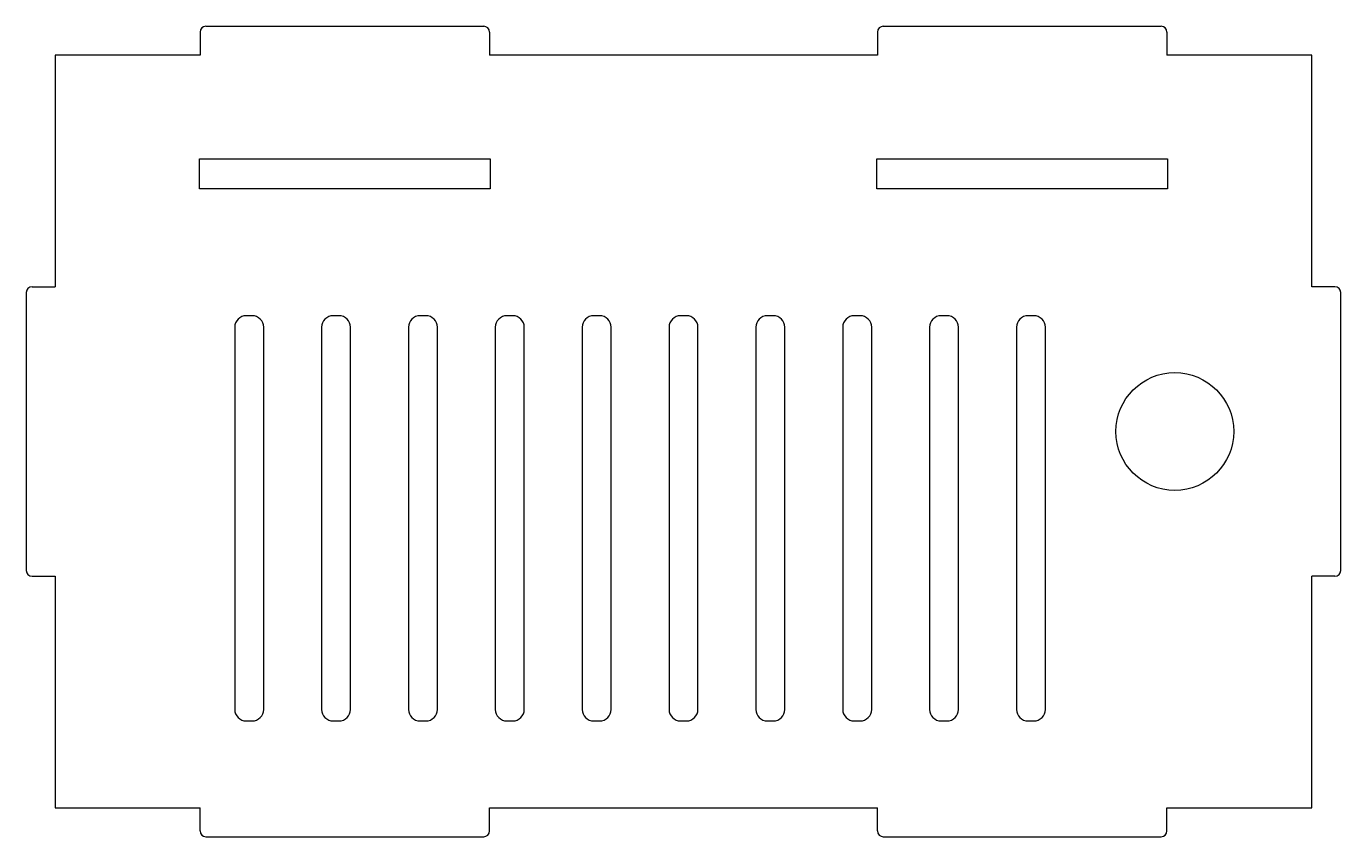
# Model space of a CAD drawing. Header units: millimetres. Extents: x -5 to 222, y -5 to 135.
import ezdxf

# ---------------------------------------------------------------- set-up
doc = ezdxf.new("R2010")
doc.units = ezdxf.units.MM

msp = doc.modelspace()

# ---------------------------------------------------------------- linework, layer by layer
at = {"color": 7, "linetype": 'Continuous', "lineweight": 25}
for p, q in [((25, 134), (25, 130)), ((75, 134), (75, 130)), ((142, 134), (142, 130)), ((192, 134), (192, 130)), ((0, 130), (0, 90)), ((25, 130), (0, 130)), ((142, 130), (75, 130)), ((217, 130), (192, 130)), ((217, 90), (217, 130)), ((-4, 90), (0, 90)), ((221, 90), (217, 90)), ((34, 85), (33, 85)), ((49, 85), (48, 85)), ((64, 85), (63, 85)), ((79, 85), (78, 85)), ((94, 85), (93, 85)), ((109, 85), (108, 85)), ((124, 85), (123, 85)), ((139, 85), (138, 85)), ((154, 85), (153, 85)), ((169, 85), (168, 85)), ((31, 83), (31, 17)), ((36, 17), (36, 83)), ((46, 83), (46, 17)), ((51, 17), (51, 83)), ((61, 83), (61, 17)), ((66, 17), (66, 83)), ((76, 83), (76, 17)), ((81, 17), (81, 83)), ((91, 83), (91, 17)), ((96, 17), (96, 83)), ((106, 83), (106, 17)), ((111, 17), (111, 83)), ((121, 83), (121, 17)), ((126, 17), (126, 83)), ((136, 83), (136, 17)), ((141, 17), (141, 83)), ((151, 83), (151, 17)), ((156, 17), (156, 83)), ((166, 83), (166, 17)), ((171, 17), (171, 83)), ((-4, 40), (0, 40)), ((0, 40), (0, 0)), ((217, 0), (217, 40)), ((221, 40), (217, 40)), ((33, 15), (34, 15)), ((48, 15), (49, 15)), ((63, 15), (64, 15)), ((78, 15), (79, 15)), ((93, 15), (94, 15)), ((108, 15), (109, 15)), ((123, 15), (124, 15)), ((138, 15), (139, 15)), ((153, 15), (154, 15)), ((168, 15), (169, 15)), ((0, 0), (25, 0)), ((25, -4), (25, 0)), ((75, -4), (75, 0)), ((75, 0), (142, 0)), ((142, -4), (142, 0)), ((192, -4), (192, 0)), ((192, 0), (217, 0))]:
    msp.add_line(p, q, dxfattribs=at)
msp.add_circle((193.35, 65), 10.17, dxfattribs=at)
for centre, radius, start, end in [((26, 134), 1, 90, 180), ((74, 134), 1, 0, 90), ((143, 134), 1, 90, 180), ((191, 134), 1, 0, 90), ((-4, 89), 1, 90, 180), ((221, 89), 1, 0, 90), ((33, 83), 2, 90, 180), ((34, 83), 2, 0, 90), ((48, 83), 2, 90, 180), ((49, 83), 2, 0, 90), ((63, 83), 2, 90, 180), ((64, 83), 2, 0, 90), ((78, 83), 2, 90, 180), ((79, 83), 2, 0, 90), ((93, 83), 2, 90, 180), ((94, 83), 2, 0, 90), ((108, 83), 2, 90, 180), ((109, 83), 2, 0, 90), ((123, 83), 2, 90, 180), ((124, 83), 2, 0, 90), ((138, 83), 2, 90, 180), ((139, 83), 2, 0, 90), ((153, 83), 2, 90, 180), ((154, 83), 2, 0, 90), ((168, 83), 2, 90, 180), ((169, 83), 2, 0, 90), ((-4, 41), 1, 180, 270), ((221, 41), 1, 270, 0), ((33, 17), 2, 180, 270), ((34, 17), 2, 270, 0), ((48, 17), 2, 180, 270), ((49, 17), 2, 270, 0), ((63, 17), 2, 180, 270), ((64, 17), 2, 270, 0), ((78, 17), 2, 180, 270), ((79, 17), 2, 270, 0), ((93, 17), 2, 180, 270), ((94, 17), 2, 270, 0), ((108, 17), 2, 180, 270), ((109, 17), 2, 270, 0), ((123, 17), 2, 180, 270), ((124, 17), 2, 270, 0), ((138, 17), 2, 180, 270), ((139, 17), 2, 270, 0), ((153, 17), 2, 180, 270), ((154, 17), 2, 270, 0), ((168, 17), 2, 180, 270), ((169, 17), 2, 270, 0), ((26, -4), 1, 180, 270), ((74, -4), 1, 270, 0), ((143, -4), 1, 180, 270), ((191, -4), 1, 270, 0)]:
    msp.add_arc(centre, radius, start, end, dxfattribs=at)
for points in [[(26, 135), (74, 135)], [(143, 135), (191, 135)], [(24.9, 106.9), (24.9, 112.1)], [(24.9, 112.1), (75.1, 112.1)], [(75.1, 112.1), (75.1, 106.9)], [(141.9, 106.9), (141.9, 112.1)], [(141.9, 112.1), (192.1, 112.1)], [(192.1, 112.1), (192.1, 106.9)], [(75.1, 106.9), (24.9, 106.9)], [(192.1, 106.9), (141.9, 106.9)], [(-5, 89), (-5, 41)], [(222, 41), (222, 89)], [(26, -5), (74, -5)], [(143, -5), (191, -5)]]:
    msp.add_open_spline(points, degree=1, dxfattribs=at)

doc.saveas('drawing.dxf')
